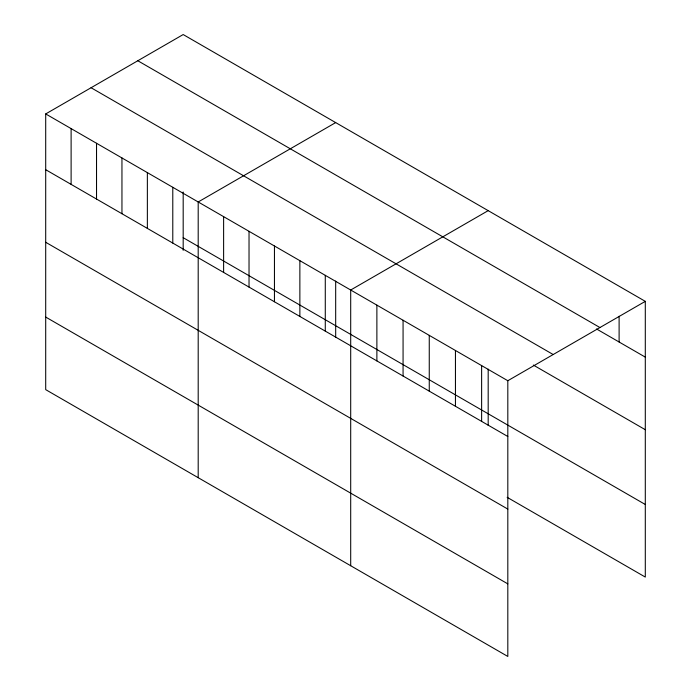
<?xml version="1.0" encoding="UTF-8"?>
<svg xmlns="http://www.w3.org/2000/svg" width="691" height="691" viewBox="0 0 691 691"><rect width="100%" height="100%" fill="white"/><g stroke="black" fill="none" stroke-linecap="round" stroke-linejoin="round"><path stroke-width="1.04" d="M45.701 113.929L507.816 380.724L507.816 656.45L45.701 389.646L45.701 113.929L183.184 34.55L645.299 301.354L645.299 577.071L507.142 497.313M335.679 122.592L198.196 201.971L198.196 477.697M488.183 210.643L350.7 290.013L350.7 565.739M507.816 380.724L645.299 301.354M137.811 60.748L599.935 327.543M596.54 328.976L645.299 357.126M91.065 87.731L553.189 354.535M533.331 365.064L645.299 429.707M183.184 237.687L645.299 504.49M45.701 169.701L507.816 436.505M45.701 242.282L507.816 509.086M45.701 317.065L507.816 583.869M619.11 316.262L619.11 342.01M488.183 369.115L488.183 425.354M481.627 365.608L481.627 421.38M455.447 350.492L455.447 406.265M429.258 335.368L429.258 391.149M403.069 320.253L403.069 376.025M376.88 305.137L376.88 360.909M335.679 281.073L335.679 337.303M325.28 275.338L325.28 331.119M299.868 260.662L299.868 316.443M274.448 245.996L274.448 301.768M249.028 231.321L249.028 287.093M223.616 216.646L223.616 272.418M183.184 191.986L183.184 250.315M172.785 187.296L172.785 243.068M147.364 172.62L147.364 228.393M121.953 157.945L121.953 213.726M96.533 143.27L96.533 199.051M71.113 128.595L71.113 184.376"/></g></svg>
